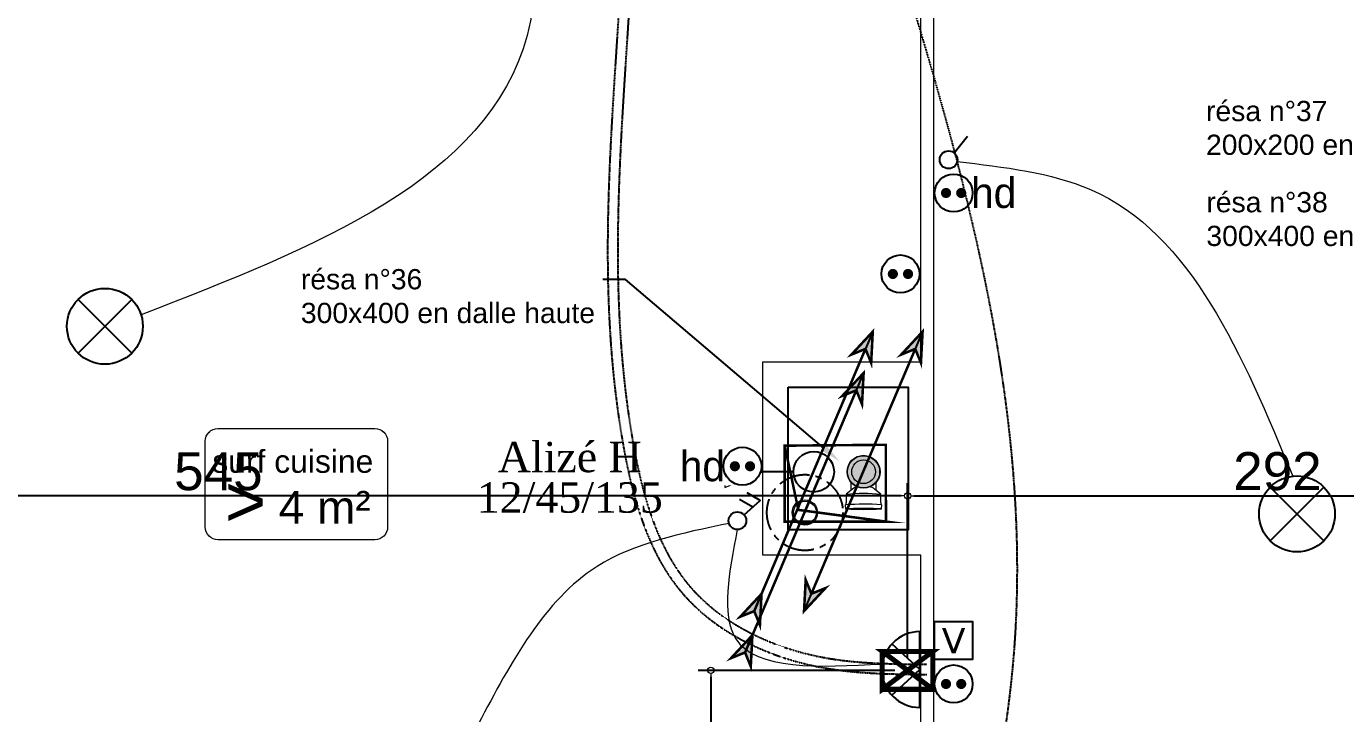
# Model space of a CAD drawing. Header units: millimetres. Extents: x 449410 to 506007, y -379864 to -318775.
# Drawn here: x 462847 to 468058, y -361281 to -358564 of the extents above; entities that cross this region are included whole.
import ezdxf
from ezdxf import colors
from ezdxf.entities.mleader import LeaderData, LeaderLine
from ezdxf.math import Vec2, Vec3

# ---------------------------------------------------------------- set-up
doc = ezdxf.new("R2010")
doc.units = ezdxf.units.MM
doc.set_wipeout_variables(frame=1)
doc.linetypes.add('prelem_euev', pattern=[2, 1.25, -0.25, 0.25, -0.25])
doc.linetypes.add('prlm_ef', pattern=[0.165, 0.1, -0.065])
for name, color, linetype, lineweight in [('_GAZELEC-BOITE INCORPO', 36, 'Continuous', 18), ('_GAZELEC-RESERVATION', 1, 'Continuous', 18), ('_GAZELEC-RESERVATION 2', 132, 'Continuous', 18)]:
    doc.layers.add(name, color=color, linetype=linetype, lineweight=lineweight)
for name, color, linetype in [('_GAZELEC-EAU CHAUDE', 1, 'Continuous'), ('GAZ-EU FLECHE', 42, 'Continuous'), ('GAZ-FLECHE VMC', 93, 'Continuous'), ('prlm-EAU-CHU', 42, 'Continuous'), ('prlm-EAU-EF', 161, 'Continuous'), ('prlm-EAU-EUEV', 25, 'Continuous'), ('prlm-ELEC-CFA', 181, 'Continuous'), ('prlm-ELEC-CFO', 201, 'Continuous'), ('prlm-GT', 242, 'Continuous'), ('prlm-VMC', 93, 'Continuous')]:
    doc.layers.add(name, color=color, linetype=linetype)
doc.layers.add('prlm-xpoly', color=7, linetype='Continuous', plot=False)
doc.layers.add('prlm-ZEROPLOT', color=254, linetype='Continuous', plot=False)
doc.styles.add('Arial', font='arial.ttf')
doc.styles.add('prlm-elec-cfo', font='comic.ttf', dxfattribs={"height": 12})
doc.styles.add('prlm-sejc', font='arial.ttf', dxfattribs={"height": 20})
doc.styles.add('prlm-vmc', font='pala.ttf', dxfattribs={"height": 14})
doc.styles.get("Standard").update_dxf_attribs({"font": 'arial.ttf'})
doc.dimstyles.new('200', dxfattribs={"dimtxt": 150, "dimasz": 25, "dimexe": 50, "dimexo": 50, "dimgap": 20, "dimtad": 1, "dimdec": 0, "dimlfac": 0.1, "dimdsep": 46, "dimtxsty": 'Arial', "dimblk1": 'DOTBLANK', "dimblk2": 'DOTBLANK', "dimsah": 1, "dimcen": 25, "dimclrd": 5, "dimclre": 5, "dimadec": 0, "dimazin": 0, "dimtfac": 1, "dimtdec": 0, "dimtmove": 0, "dimatfit": 3, "dimldrblk": 'DOTBLANK', "dimfxl": 50, "dimtolj": 1, "dimtzin": 0, "dimarcsym": 0})

# ---------------------------------------------------------------- blocks, each defined once
blk = doc.blocks.new('xi.cceu1')
at = {"layer": 'prlm-EAU-CHU', "color": 0, "lineweight": 13}
for p, q in [((-4.87, -7.27), (-4.87, -4.09)), ((4.87, -4.09), (4.87, -7.27)), ((-6.85, -8.92), (-6.85, -12.09)), ((-4.34, -6.83), (-6.84, -8.91)), ((6.84, -8.91), (4.34, -6.83)), ((6.85, -12.09), (6.85, -8.92)), ((-7.25, -13.12), (-6.97, -13.03)), ((-7.25, -13.12), (-7.11, -14.67)), ((-6.85, -12.09), (-6.97, -12.22)), ((-6.97, -12.22), (-6.97, -13.03)), ((6.97, -12.22), (6.85, -12.09)), ((6.94, -13.03), (7.25, -13.12)), ((6.97, -13.03), (6.97, -12.22)), ((7.11, -14.67), (7.25, -13.12))]:
    blk.add_line(p, q, dxfattribs=at)
for radius in [6.36, 4.67]:
    blk.add_circle((0, 0), radius, dxfattribs=at)
for centre, radius, start, end in [((0, -87.18), 78.56, 84.9975, 95.0025), ((-0.73, -11.68), 6.05, 106.1332, 126.5542), ((0.73, -11.68), 6.05, 53.4458, 73.8668), ((0.01, -119.65), 106.84, 86.281, 93.7477)]:
    blk.add_arc(centre, radius, start, end, dxfattribs=at)
blk.add_ellipse((0, -14.67), major_axis=(7.1, 0), ratio=0.043635, dxfattribs=at)
blk = doc.blocks.new('xi.vp')
at = {"layer": 'prlm-EAU-EUEV', "lineweight": 5}
h = blk.add_hatch(color=0, dxfattribs=at)
h.paths.add_polyline_path([(5, 0, 1), (-5, 0, 1)])
h.paths.add_polyline_path([(4.5, 0, 1), (-4.5, 0, 1)], flags=16)
at = {"layer": 'prlm-EAU-EUEV', "color": 0, "lineweight": 5}
for radius in [5, 4.5]:
    blk.add_circle((0, 0), radius, dxfattribs=at)
at = {"layer": 'prlm-ZEROPLOT', "linetype": 'prelem_euev', "ltscale": 10}
blk.add_circle((0, 0), 15, dxfattribs=at)
blk = doc.blocks.new('xi.chu')
at = {"layer": 'prlm-EAU-EUEV', "linetype": 'ByBlock', "lineweight": 5}
blk.add_hatch(color=0, dxfattribs=at).paths.add_polyline_path([(6.5, 0, 1), (-6.5, 0, 1)])
at = {"layer": 'prlm-EAU-EUEV', "color": 0, "linetype": 'ByBlock', "lineweight": 5}
blk.add_circle((0, 0), 6.5, dxfattribs=at)
blk = doc.blocks.new('xi.be')
at = {"layer": 'prlm-VMC', "color": 0, "linetype": 'ByBlock', "lineweight": 5, "flags": 128}
blk.add_lwpolyline([(-6.17, -15), (6.17, -15), (0, 0)], close=True, dxfattribs=at)
at = {"layer": 'prlm-VMC', "color": 0, "linetype": 'ByBlock', "lineweight": 5}
blk.add_solid([(0, -1), (5.17, -14), (-5.17, -14), (0, -1)], dxfattribs=at)
blk = doc.blocks.new('xi.PC')
at = {"color": 0, "lineweight": 5}
blk.add_wipeout([(-7.5, -7.5), (7.5, -7.5), (7.5, 7.5), (-7.5, 7.5)], dxfattribs=at).dxf.layer = 'prlm-ELEC-CFO'
at = {"layer": 'prlm-ELEC-CFO', "color": 0, "linetype": 'ByBlock', "lineweight": 5, "const_width": 2}
for points in [[(-4, 0, 1), (-2, 0, 1)], [(2, 0, 1), (4, 0, 1)]]:
    blk.add_lwpolyline(points, format="xyb", close=True, dxfattribs=at)
at = {"layer": 'prlm-ELEC-CFO', "color": 0, "linetype": 'ByBlock', "lineweight": -2}
blk.add_circle((0, 0), 7.5, dxfattribs=at)
blk = doc.blocks.new('xi.PCHD')
at = {"color": 0, "lineweight": 5}
blk.add_wipeout([(-7.5, -7.5), (7.5, -7.5), (7.5, 7.5), (-7.5, 7.5)], dxfattribs=at).dxf.layer = 'prlm-ELEC-CFO'
at = {"layer": 'prlm-ELEC-CFO', "color": 0, "linetype": 'ByBlock', "lineweight": 5, "const_width": 2}
for points in [[(-4, 0, 1), (-2, 0, 1)], [(2, 0, 1), (4, 0, 1)]]:
    blk.add_lwpolyline(points, format="xyb", close=True, dxfattribs=at)
at = {"layer": 'prlm-ELEC-CFO', "color": 0, "linetype": 'ByBlock', "lineweight": -2}
blk.add_circle((0, 0), 7.5, dxfattribs=at)
blk = doc.blocks.new('xi.DA')
at = {"layer": 'prlm-ELEC-CFO', "color": 0}
for points in [[(0.61, -1.67), (7.04, 4.05), (1.81, 7.01)], [(4.05, 1.39), (-1.17, 4.34)]]:
    blk.add_lwpolyline(points, dxfattribs=at)
blk.add_circle((-2, -4), 3.5, dxfattribs=at)
blk = doc.blocks.new('xi.PTCE')
at = {"layer": 'prlm-ELEC-CFO', "color": 0}
for points in [[(-10.61, 10.61), (10.61, -10.61)], [(10.61, 10.61), (-10.61, -10.61)]]:
    blk.add_lwpolyline(points, dxfattribs=at)
at = {"layer": 'prlm-ELEC-CFO', "color": 0, "linetype": 'ByBlock'}
blk.add_circle((0, 0), 15, dxfattribs=at)
blk = doc.blocks.new('xi.ECAP')
at = {"color": 0}
blk.add_wipeout([(-15, 0), (-10.13, 11.06), (0, 15), (10.13, 11.06), (15, 0)], dxfattribs=at).dxf.layer = 'prlm-ELEC-CFO'
at = {"layer": 'prlm-ELEC-CFO', "color": 0, "linetype": 'ByBlock', "lineweight": -2, "flags": 128}
blk.add_lwpolyline([(15, 0, 1), (-15, 0)], format="xyb", close=True, dxfattribs=at)
at = {"layer": 'prlm-ELEC-CFO', "color": 0}
blk.add_lwpolyline([(-10.13, 11.06), (0, 0), (10.13, 11.06)], dxfattribs=at)
blk = doc.blocks.new('xi.4m²')
at = {"color": 0}
blk.add_wipeout([(-34.54, 20.54), (34.54, 20.54), (34.54, -20.54), (-34.54, -20.54)], dxfattribs=at).dxf.layer = 'prlm-ELEC-CFO'
at = {"layer": 'prlm-ELEC-CFO', "color": 0, "lineweight": 13}
blk.add_lwpolyline([(-31, 22), (31, 22, -0.414214), (36, 17), (36, -17, -0.414214), (31, -22), (-31, -22, -0.414214), (-36, -17), (-36, 17, -0.414214)], format="xyb", close=True, dxfattribs=at)
at = {"layer": 'prlm-ELEC-CFO', "color": 0, "attachment_point": 6, "line_spacing_factor": 0.8, "style": 'prlm-sejc'}
for s, insert, char_height in [('surf cuisine', (30.36, 8.9), 9), ('4 m²', (29.31, -9.19), 13)]:
    blk.add_mtext(s, dxfattribs=dict(at, insert=insert, char_height=char_height))
at = {"layer": 'prlm-ELEC-CFO', "color": 0, "style": 'prlm-sejc', "flags": 8}
blk.add_attdef('?', (-28.3, -16.79), '', height=20, dxfattribs=at)
blk = doc.blocks.new('xi.TV')
at = {"layer": 'prlm-ELEC-CFA', "color": 0, "linetype": 'ByBlock', "lineweight": -2, "flags": 128}
blk.add_lwpolyline([(-7.5, 7.5), (7.5, 7.5), (7.5, -7.5), (-7.5, -7.5)], close=True, dxfattribs=at)
at = {"layer": 'prlm-ELEC-CFA', "color": 0, "linetype": 'ByBlock', "insert": (0, 0), "char_height": 10, "width": 11.36, "attachment_point": 5}
blk.add_mtext('{\\fVerdana|b0|i0|c0|p34;V}', dxfattribs=at)
blk = doc.blocks.new('xi.SA')
at = {"layer": 'prlm-ELEC-CFO', "color": 0}
blk.add_lwpolyline([(0.2, -1.28), (5.5, 5.28)], dxfattribs=at)
blk.add_circle((-2, -4), 3.5, dxfattribs=at)
blk = doc.blocks.new('FLECHE1')
h = blk.add_hatch(color=256)
h.dxf.hatch_style = 1
h.paths.add_polyline_path([(495907.1, -370439.6), (495913.6, -370315.5), (495936.1, -370371.1), (495991.7, -370348.6)])
for p, q in [((495907.1, -370439.6), (496141.3, -369887.2)), ((495913.6, -370315.5), (495907.1, -370439.6)), ((495913.6, -370315.5), (495907.1, -370439.6)), ((495936.1, -370371.1), (495913.6, -370315.5)), ((495936.1, -370371.1), (495913.6, -370315.5)), ((495991.7, -370348.6), (495907.1, -370439.6)), ((495907.1, -370439.6), (495991.7, -370348.6)), ((495907.1, -370439.6), (495936.1, -370371.1)), ((495936.1, -370371.1), (495991.7, -370348.6)), ((495991.7, -370348.6), (495936.1, -370371.1))]:
    blk.add_line(p, q)
at = {"const_width": 10}
for points in [[(495936.1, -370371.1), (496141.3, -369887.2)], [(495907.1, -370439.6), (495913.6, -370315.5), (495936.1, -370371.1), (495991.7, -370348.6), (495907.1, -370439.6)]]:
    blk.add_lwpolyline(points, dxfattribs=at)
blk = doc.blocks.new('FLECHE2')
h = blk.add_hatch(color=256)
h.dxf.hatch_style = 1
h.paths.add_polyline_path([(496271.9, -370023.3), (496278.4, -369899.2), (496300.9, -369954.8), (496356.5, -369932.3)])
at = {"const_width": 10}
for points in [[(496066.7, -370507.2), (496300.9, -369954.8), (496356.5, -369932.3), (496271.9, -370023.3), (496300.9, -369954.8), (496278.4, -369899.2), (496271.9, -370023.3), (496356.5, -369932.3), (496300.9, -369954.8), (496278.4, -369899.2), (496271.9, -370023.3)], [(496271.9, -370023.3), (496278.4, -369899.2), (496300.9, -369954.8), (496356.5, -369932.3), (496271.9, -370023.3)]]:
    blk.add_lwpolyline(points, dxfattribs=at)
blk = doc.blocks.new('_DOTBLANK')
at = {"color": 0, "linetype": 'ByBlock'}
blk.add_line((-0.5, 0), (-1, 0), dxfattribs=at)
blk.add_circle((0, 0), 0.5, dxfattribs=at)
blk = doc.blocks.new('*D124')
at = {"layer": '_GAZELEC-BOITE INCORPO', "color": 5, "lineweight": -2, "transparency": 16777216}
for p, q in [((466277.9, -361109.7), (465500.5, -361109.7)), ((465550.5, -361134.7), (465550.5, -363190.4)), ((466278, -363215.4), (465500.5, -363215.4))]:
    blk.add_line(p, q, dxfattribs=at)
at = {"layer": '_GAZELEC-BOITE INCORPO', "color": 5, "lineweight": -2, "transparency": 16777216, "xscale": 25, "yscale": 25, "zscale": 25}
for p, rotation in [((465550.5, -361109.7), 90), ((465550.5, -363215.4), 270)]:
    blk.add_blockref('_DOTBLANK', p, dxfattribs=dict(at, rotation=rotation))
at = {"layer": '_GAZELEC-BOITE INCORPO', "color": 0, "transparency": 16777216, "insert": (465455.2, -362162.5), "char_height": 150, "attachment_point": 5, "rotation": 90, "style": 'Arial'}
blk.add_mtext('\\A1;211', dxfattribs=at)
blk = doc.blocks.new('*D125')
at = {"layer": '_GAZELEC-BOITE INCORPO', "color": 5, "lineweight": -2, "transparency": 16777216}
for p, q in [((466327.9, -361059.7), (466327.9, -360369.9)), ((469250.2, -361056.9), (469250.2, -360369.9)), ((466352.9, -360419.9), (469225.2, -360419.9))]:
    blk.add_line(p, q, dxfattribs=at)
at = {"layer": '_GAZELEC-BOITE INCORPO', "color": 5, "lineweight": -2, "transparency": 16777216, "xscale": 25, "yscale": 25, "zscale": 25, "rotation": 180}
blk.add_blockref('_DOTBLANK', (466327.9, -360419.9), dxfattribs=at)
at = {"layer": '_GAZELEC-BOITE INCORPO', "color": 5, "lineweight": -2, "transparency": 16777216, "xscale": 25, "yscale": 25, "zscale": 25}
blk.add_blockref('_DOTBLANK', (469250.2, -360419.9), dxfattribs=at)
at = {"layer": '_GAZELEC-BOITE INCORPO', "color": 0, "transparency": 16777216, "insert": (467789, -360323.3), "char_height": 150, "attachment_point": 5, "style": 'Arial'}
blk.add_mtext('\\A1;292', dxfattribs=at)
blk = doc.blocks.new('*D126')
at = {"layer": '_GAZELEC-BOITE INCORPO', "color": 5, "lineweight": -2, "transparency": 16777216}
for p, q in [((460882.6, -361561.7), (460882.6, -360369.9)), ((466327.9, -361059.7), (466327.9, -360369.9)), ((466302.9, -360419.9), (460907.6, -360419.9))]:
    blk.add_line(p, q, dxfattribs=at)
at = {"layer": '_GAZELEC-BOITE INCORPO', "color": 5, "lineweight": -2, "transparency": 16777216, "xscale": 25, "yscale": 25, "zscale": 25, "rotation": 180}
blk.add_blockref('_DOTBLANK', (460882.6, -360419.9), dxfattribs=at)
at = {"layer": '_GAZELEC-BOITE INCORPO', "color": 5, "lineweight": -2, "transparency": 16777216, "xscale": 25, "yscale": 25, "zscale": 25}
blk.add_blockref('_DOTBLANK', (466327.9, -360419.9), dxfattribs=at)
at = {"layer": '_GAZELEC-BOITE INCORPO', "color": 0, "transparency": 16777216, "insert": (463605.2, -360323.7), "char_height": 150, "attachment_point": 5, "style": 'Arial'}
blk.add_mtext('\\A1;545', dxfattribs=at)

msp = doc.modelspace()

# ---------------------------------------------------------------- linework, layer by layer
at = {"layer": '_GAZELEC-RESERVATION 2', "const_width": 10}
msp.add_lwpolyline([(466242.302, -360521.666), (466241.844, -360218.28), (465842.302, -360221.643), (465842.317, -360521.687), (466242.302, -360521.666), (465896.283, -360475.499), (465842.302, -360221.643)], dxfattribs=at)
at = {"layer": 'prlm-ELEC-CFO', "lineweight": 13}
for points in [[(464872.116, -358105.613), (464824.676, -358600.482), (463299.858, -359704.769)], [(465622.249, -360529.189), (465100.919, -360699.593), (464632.332, -361321.416)], [(465654.962, -360553.311), (465648.145, -360983.496), (466227.965, -361084.619)]]:
    msp.add_spline(points, degree=3, dxfattribs=at)
at = {"layer": 'prlm-GT'}
msp.add_lwpolyline([(465855.53, -359989.818), (466329.678, -359989.818), (466329.686, -360554.532), (465855.538, -360554.532)], close=True, dxfattribs=at)
at = {"layer": 'prlm-VMC'}
msp.add_lwpolyline([(465877.233, -360324.828), (465755.53, -360324.828)], dxfattribs=at)
msp.add_circle((465957.233, -360324.828), 80, dxfattribs=at)
at = {"layer": 'prlm-xpoly', "lineweight": 0}
for points in [[(466429.678, -363114.782), (469247.999, -363114.782), (469248, -357744.741), (467878.052, -357744.741), (467878.052, -358414.815), (467828.052, -358414.815), (467828.052, -357744.757), (466429.68, -357744.757)], [(460982.799, -363114.781), (466379.678, -363114.782), (466379.678, -360654.532), (465755.513, -360654.532), (465755.53, -359889.818), (466379.678, -359889.818), (466379.678, -357950.786), (460982.878, -357950.737)]]:
    msp.add_lwpolyline(points, close=True, dxfattribs=at)

# ---------------------------------------------------------------- block references
at = {"layer": 'GAZ-EU FLECHE', "rotation": 180}
for name, p in [('FLECHE1', (962294.236, -730210.353)), ('FLECHE1', (962061.421, -730373.76)), ('FLECHE2', (961986.782, -730993.823))]:
    msp.add_blockref(name, p, dxfattribs=at)
at = {"layer": 'GAZ-EU FLECHE'}
msp.add_blockref('FLECHE1', (-29988.386, 9563.993), dxfattribs=at)
at = {"layer": 'GAZ-FLECHE VMC', "rotation": 180}
msp.add_blockref('FLECHE1', (962097.534, -730210.333), dxfattribs=at)
at = {"layer": 'prlm-EAU-CHU', "xscale": 10, "yscale": 10, "zscale": 10}
msp.add_blockref('xi.cceu1', (466153.935, -360324.849), dxfattribs=at)
at = {"layer": 'prlm-EAU-EUEV', "xscale": 10, "yscale": 10, "zscale": 10}
for name, p in [('xi.chu', (466153.935, -360324.849)), ('xi.vp', (465922.184, -360486.033))]:
    msp.add_blockref(name, p, dxfattribs=at)
at = {"layer": 'prlm-ELEC-CFA', "xscale": 10, "yscale": 10, "zscale": 10}
msp.add_blockref('xi.TV', (466509.679, -360992.026), dxfattribs=at)
at = {"layer": 'prlm-ELEC-CFO', "xscale": 10, "yscale": 10, "zscale": 10}
for p in [(463156.781, -359749.813), (467866.281, -360491.474)]:
    msp.add_blockref('xi.PTCE', p, dxfattribs=at)
at = {"layer": 'prlm-VMC', "xscale": 10, "yscale": 10, "zscale": 10, "rotation": 269.9999933325054}
msp.add_blockref('xi.be', (465755.53, -360324.828), dxfattribs=at)

# ---------------------------------------------------------------- leaders
at = {"layer": '_GAZELEC-RESERVATION', "color": 6}
ml = msp.add_multileader_mtext('Standard', dxfattribs=at)
ml.set_content('résa n°37\\P200x200 en dalle haute', color=6)
ml.set_leader_properties()
ml.build(insert=Vec2(0, 0))
ml.multileader.update_dxf_attribs({"has_text_frame": 1, "arrow_head_size": 80, "scale": 20})
ctx = ml.context
ctx.base_point, ctx.scale, ctx.char_height, ctx.arrow_head_size, ctx.landing_gap_size, ctx.plane_origin = Vec3(467466.796, -358899.662), 20, 80, 80, 40, Vec3(461916.977, -358701.285)
notes = []
notes.append((ctx, [(0, (1, 1, 0), (468790.802, -358899.662), (-1, 0), 89.845, [(0, [(469558.756, -358760.206)], 0, [])])]))
ctx.mtext.insert, ctx.mtext.width, ctx.mtext.flow_direction = Vec3(467506.796, -358858.98), 1568.85041, 5
ml = msp.add_multileader_mtext('Standard', dxfattribs=at)
ml.set_content('résa n°38\\P300x400 en dalle haute', color=6)
ml.set_leader_properties()
ml.build(insert=Vec2(0, 0))
ml.multileader.update_dxf_attribs({"has_text_frame": 1, "arrow_head_size": 80, "scale": 20})
ctx = ml.context
ctx.base_point, ctx.scale, ctx.char_height, ctx.arrow_head_size, ctx.landing_gap_size, ctx.plane_origin = Vec3(467468.237, -359259.911), 20, 80, 80, 40, Vec3(461916.999, -359061.534)
notes.append((ctx, [(0, (1, 1, 0), (468790.824, -359259.911), (-1, 0), 89.845, [(0, [(470034.672, -358859.626)], 0, [])])]))
ctx.mtext.insert, ctx.mtext.width, ctx.mtext.flow_direction = Vec3(467508.237, -359219.202), 1568.85041, 5
for ctx, leaders in notes:
    for number, flags, end, landing, length, lines in leaders:
        leader = LeaderData()
        leader.index, (leader.has_last_leader_line, leader.has_dogleg_vector, leader.attachment_direction) = number, flags
        leader.last_leader_point, leader.dogleg_vector, leader.dogleg_length = Vec3(end), Vec3(landing), length
        for number, points, colour, breaks in lines:
            line = LeaderLine()
            line.index, line.vertices, line.color, line.breaks = number, Vec3.list(points), colors.encode_raw_color(colour), breaks
            leader.lines.append(line)
        ctx.leaders.append(leader)

# ---------------------------------------------------------------- next in the draw order: block references
at = {"layer": 'prlm-ELEC-CFO', "xscale": 10, "yscale": 10, "zscale": 10}
for p in [(466299.678, -359543.016), (466509.678, -361163.448)]:
    msp.add_blockref('xi.PC', p, dxfattribs=at)
msp.add_blockref('xi.4m²', (463913.593, -360373.516), dxfattribs=at).add_auto_attribs({'?': '>'})
at = {"layer": 'prlm-ELEC-CFO', "xscale": 10, "yscale": 10, "zscale": 10, "rotation": 90.00000000000031}
msp.add_blockref('xi.ECAP', (466376.347, -361106.591), dxfattribs=at)

# ---------------------------------------------------------------- next in the draw order: texts
at = {"layer": 'prlm-ELEC-CFO', "lineweight": 20, "char_height": 120, "attachment_point": 5, "line_spacing_factor": 0.8, "style": 'prlm-elec-cfo', "bg_fill": 3, "box_fill_scale": 1.1, "bg_fill_color": 256, "bg_fill_transparency": 0}
for insert in [(466668, -359222.951), (465517.199, -360302.96)]:
    msp.add_mtext('hd', dxfattribs=dict(at, insert=insert))
at = {"layer": 'prlm-VMC', "ltscale": 25, "insert": (464993.291, -360347.353), "char_height": 120, "width": 586.14744, "attachment_point": 5, "line_spacing_factor": 0.8, "style": 'prlm-vmc', "bg_fill": 2}
msp.add_mtext('Alizé H 12/45/135', dxfattribs=at)

# ---------------------------------------------------------------- next in the draw order: linework, layer by layer
at = {"layer": '_GAZELEC-BOITE INCORPO', "const_width": 20}
msp.add_lwpolyline([(466227.874, -361134.682), (466227.878, -361184.682), (466427.871, -361184.667), (466427.866, -361034.667), (466227.866, -361034.682), (466227.878, -361184.682), (466427.866, -361034.667), (466227.866, -361034.688), (466427.871, -361184.667)], dxfattribs=at)

# ---------------------------------------------------------------- next in the draw order: block references
at = {"layer": 'prlm-ELEC-CFO', "xscale": 10, "yscale": 10, "zscale": 10}
msp.add_blockref('xi.PCHD', (466509.679, -359222.951), dxfattribs=at)
at = {"layer": 'prlm-ELEC-CFO', "xscale": 10, "yscale": 10, "zscale": 10, "rotation": 180.0000000000004}
msp.add_blockref('xi.PCHD', (465675.521, -360302.963), dxfattribs=at)

# ---------------------------------------------------------------- next in the draw order: dimensions: what is measured, and where the dimension line sits
at = {"layer": '_GAZELEC-BOITE INCORPO'}
dim = msp.add_linear_dim(base=(469250.181, -360419.932), p1=(466327.872, -361109.674), p2=(469250.181, -361106.922), dimstyle='200', dxfattribs=at)
dim.commit()
dim.dimension.update_dxf_attribs({"geometry": '*D125', "text_midpoint": (467789.026, -360323.346)})
dim = msp.add_linear_dim(base=(465550.475, -363215.406), p1=(466327.869, -361109.677), p2=(466328.001, -363215.406), angle=90, dimstyle='200', dxfattribs=at)
dim.commit()
dim.dimension.update_dxf_attribs({"geometry": '*D124', "text_midpoint": (465455.168, -362162.542)})

# ---------------------------------------------------------------- next in the draw order: linework, layer by layer
at = {"layer": '_GAZELEC-EAU CHAUDE', "linetype": 'prlm_ef'}
msp.add_spline([(467128.435, -354751.913), (467121.803, -354669.47), (467082.002, -354448.985), (466772.175, -354071.365), (465747.328, -354214.238), (465339.018, -355253.274), (465239.369, -358282.764), (465239.369, -360187.353), (465481.07, -360792.949), (465950.171, -361049.288), (466404.261, -361085.67)], degree=3, dxfattribs=at)
at = {"layer": 'prlm-EAU-EF', "linetype": 'prlm_ef'}
msp.add_open_spline([(467168.322, -354748.909), (467166.848, -354729.335), (467165.366, -354709.658), (467162.712, -354677.735), (467161.643, -354665.559), (467159.303, -354641.109), (467158.031, -354628.837), (467153.773, -354591.923), (467150.346, -354567.183), (467141.556, -354517.671), (467136.194, -354492.899), (467126.643, -354457.879), (467123.575, -354447.534), (467115.346, -354422.109), (467109.898, -354407.146), (467097.948, -354377.595), (467091.445, -354363.004), (467070.432, -354319.882), (467054.417, -354291.998), (467018.769, -354238.455), (466999.136, -354212.795), (466956.627, -354164.204), (466933.751, -354141.272), (466885.113, -354098.659), (466859.352, -354078.978), (466820.219, -354053.23), (466807.859, -354045.646), (466786.724, -354033.604), (466778.083, -354028.932), (466760.623, -354019.973), (466751.802, -354015.685), (466725.084, -354003.389), (466706.933, -353995.947), (466651.35, -353975.724), (466613.048, -353965.185), (466534.946, -353949.674), (466495.145, -353944.7), (466414.806, -353939.944), (466374.266, -353940.161), (466293.181, -353945.435), (466252.634, -353950.493), (466172.257, -353965.128), (466132.426, -353974.706), (466054.201, -353998.083), (466015.806, -354011.882), (465941.179, -354043.428), (465904.946, -354061.174), (465835.377, -354100.359), (465802.04, -354121.798), (465757.004, -354154.913), (465743.816, -354165.176), (465722.668, -354182.617), (465714.495, -354189.618), (465698.486, -354203.856), (465690.646, -354211.096), (465667.607, -354233.165), (465652.891, -354248.342), (465610.855, -354294.876), (465585.341, -354327.487), (465538.692, -354395.528), (465517.555, -354430.957), (465479.143, -354504.124), (465461.867, -354541.862), (465430.646, -354619.179), (465416.702, -354658.758), (465391.62, -354739.318), (465380.483, -354780.3), (465354.842, -354886.75), (465342.008, -354952.93), (465320.066, -355086.087), (465310.96, -355153.065), (465300.32, -355239.789), (465297.93, -355259.904), (465293.286, -355300.075), (465291.035, -355320.128), (465284.49, -355380.193), (465280.401, -355420.111), (465268.91, -355539.503), (465262.282, -355618.616), (465245.068, -355854.647), (465237.155, -356010.254), (465222.92, -356411.039), (465220.386, -356654.053), (465218.572, -357135.94), (465219.291, -357374.812), (465216.357, -357689.009), (465215.35, -357764.847), (465212.508, -357913.271), (465210.709, -357985.857), (465207.203, -358094.871), (465205.898, -358131.272), (465203.215, -358198.376), (465201.88, -358229.075), (465199.472, -358280.026), (465198.463, -358300.27), (465196.35, -358340.791), (465195.247, -358361.066), (465191.821, -358421.93), (465189.383, -358462.562), (465181.802, -358584.634), (465176.393, -358666.25), (465161.819, -358894.085), (465153.028, -359040.865), (465142.559, -359336.32), (465140.882, -359484.997), (465150.731, -359784.484), (465162.258, -359935.296), (465187.18, -360114.037), (465191.214, -360140.852), (465197.675, -360180.729), (465199.859, -360193.761), (465204.387, -360219.862), (465206.734, -360232.928), (465214.056, -360272.139), (465219.316, -360298.293), (465235.203, -360370.412), (465246.848, -360416.188), (465274.311, -360506.042), (465290.129, -360550.123), (465322.99, -360625.787), (465338.952, -360657.946), (465374.703, -360719.944), (465394.493, -360749.782), (465424.737, -360788.776), (465433.305, -360799.214), (465447.878, -360815.943), (465453.695, -360822.373), (465465.569, -360835.014), (465471.626, -360841.226), (465490.143, -360859.542), (465502.945, -360871.324), (465545.754, -360908.121), (465577.405, -360931.425), (465643.781, -360973.834), (465678.507, -360992.94), (465750.056, -361027.013), (465786.879, -361041.98), (465861.673, -361067.805), (465899.644, -361078.664), (465950.935, -361090.526), (465964.149, -361093.33), (465990.557, -361098.476), (466003.753, -361100.817), (466043.316, -361107.214), (466069.653, -361110.642), (466141.305, -361118.179), (466186.516, -361120.978), (466276.527, -361124.393), (466321.328, -361125.008), (466378.608, -361125.493), (466391.306, -361125.581), (466403.984, -361125.669)], degree=3, knots=[0, 0, 0, 0, 58.92506775, 58.92506775, 95.06819689, 95.06819689, 131.21132602, 131.21132602, 203.49758428, 203.49758428, 275.78384255, 275.78384255, 306.17783182, 306.17783182, 350.72250288, 350.72250288, 395.26717394, 395.26717394, 484.35651606, 484.35651606, 573.44585818, 573.44585818, 662.5352003, 662.5352003, 751.62454243, 751.62454243, 791.53206622, 791.53206622, 818.57472231, 818.57472231, 845.61737839, 845.61737839, 899.70269056, 899.70269056, 1008.67738104, 1008.67738104, 1117.65207152, 1117.65207152, 1226.62676201, 1226.62676201, 1335.60145249, 1335.60145249, 1444.57614297, 1444.57614297, 1553.55083345, 1553.55083345, 1662.52552393, 1662.52552393, 1771.50021441, 1771.50021441, 1818.26702338, 1818.26702338, 1848.64515114, 1848.64515114, 1879.0232789, 1879.0232789, 1939.77953441, 1939.77953441, 2060.17391107, 2060.17391107, 2180.56828772, 2180.56828772, 2300.96266437, 2300.96266437, 2421.35704102, 2421.35704102, 2541.75141768, 2541.75141768, 2730.38341897, 2730.38341897, 2919.01542027, 2919.01542027, 2976.14908466, 2976.14908466, 3033.28274905, 3033.28274905, 3147.55007784, 3147.55007784, 3376.08473542, 3376.08473542, 3833.15405057, 3833.15405057, 4563.93211418, 4563.93211418, 5294.71017779, 5294.71017779, 5527.45236619, 5527.45236619, 5750.26656359, 5750.26656359, 5861.92291574, 5861.92291574, 5956.02030044, 5956.02030044, 6018.02882792, 6018.02882792, 6080.0373554, 6080.0373554, 6204.05441036, 6204.05441036, 6452.08852027, 6452.08852027, 6894.28431823, 6894.28431823, 7336.4801162, 7336.4801162, 7778.67591416, 7778.67591416, 7856.60256035, 7856.60256035, 7894.40848173, 7894.40848173, 7932.21440311, 7932.21440311, 8007.82624586, 8007.82624586, 8141.42970543, 8141.42970543, 8275.03316501, 8275.03316501, 8378.48976815, 8378.48976815, 8481.94637129, 8481.94637129, 8520.81425309, 8520.81425309, 8545.64870742, 8545.64870742, 8570.48316175, 8570.48316175, 8620.15207042, 8620.15207042, 8731.4197893, 8731.4197893, 8842.68750818, 8842.68750818, 8953.95522705, 8953.95522705, 9065.22294593, 9065.22294593, 9103.83022514, 9103.83022514, 9142.43750435, 9142.43750435, 9219.65206277, 9219.65206277, 9352.92630621, 9352.92630621, 9486.20054965, 9486.20054965, 9524.23669176, 9524.23669176, 9524.23669176, 9524.23669176], dxfattribs=at)
msp.add_spline([(467117.127, -354755.871), (467109.404, -354683.794), (466998.138, -354417.365), (466678.04, -354155.512), (466074.912, -354218.305), (465691.966, -355030.014), (465955.591, -357223.897), (466743.442, -361086.438), (466552.303, -362440.172), (466552.303, -363189.907)], degree=3, dxfattribs=at)
at = {"layer": 'prlm-ELEC-CFO', "lineweight": 13}
msp.add_spline([(466523.931, -359098.726), (467049.873, -359209.237), (467849.429, -360342.423)], degree=3, dxfattribs=at)

# ---------------------------------------------------------------- next in the draw order: block references
at = {"layer": 'GAZ-FLECHE VMC', "rotation": 180}
msp.add_blockref('FLECHE2', (962022.895, -730830.395), dxfattribs=at)
at = {"layer": 'prlm-ELEC-CFO', "xscale": 10, "yscale": 10, "zscale": 10}
for name, p in [('xi.SA', (466509.679, -359051.529)), ('xi.DA', (465675.517, -360478.315))]:
    msp.add_blockref(name, p, dxfattribs=at)

# ---------------------------------------------------------------- next in the draw order: dimensions: what is measured, and where the dimension line sits
at = {"layer": '_GAZELEC-BOITE INCORPO'}
dim = msp.add_linear_dim(base=(460882.592, -360419.932), p1=(466327.868, -361109.677), p2=(460882.592, -361611.703), dimstyle='200', dxfattribs=at)
dim.commit()
dim.dimension.update_dxf_attribs({"geometry": '*D126', "text_midpoint": (463605.23, -360323.653)})

# ---------------------------------------------------------------- next in the draw order: leaders
at = {"layer": '_GAZELEC-RESERVATION', "color": 6}
ml = msp.add_multileader_mtext('Standard', dxfattribs=at)
ml.set_content('résa n°36\\P300x400 en dalle haute', color=6)
ml.set_leader_properties()
ml.build(insert=Vec2(0, 0))
ml.multileader.update_dxf_attribs({"has_text_frame": 1, "arrow_head_size": 80, "scale": 20})
ctx = ml.context
ctx.base_point, ctx.scale, ctx.char_height, ctx.arrow_head_size, ctx.landing_gap_size, ctx.plane_origin = Vec3(463891.151, -359564.41), 20, 80, 80, 40, Vec3(458339.913, -359366.032)
notes = []
notes.append((ctx, [(0, (1, 1, 0), (465213.738, -359564.41), (-1, 0), 89.845, [(0, [(466058.505, -360282.815)], 0, [])])]))
ctx.mtext.insert, ctx.mtext.width, ctx.mtext.flow_direction = Vec3(463931.151, -359523.7), 1568.85041, 5
for ctx, leaders in notes:
    for number, flags, end, landing, length, lines in leaders:
        leader = LeaderData()
        leader.index, (leader.has_last_leader_line, leader.has_dogleg_vector, leader.attachment_direction) = number, flags
        leader.last_leader_point, leader.dogleg_vector, leader.dogleg_length = Vec3(end), Vec3(landing), length
        for number, points, colour, breaks in lines:
            line = LeaderLine()
            line.index, line.vertices, line.color, line.breaks = number, Vec3.list(points), colors.encode_raw_color(colour), breaks
            leader.lines.append(line)
        ctx.leaders.append(leader)

doc.saveas('drawing.dxf')
